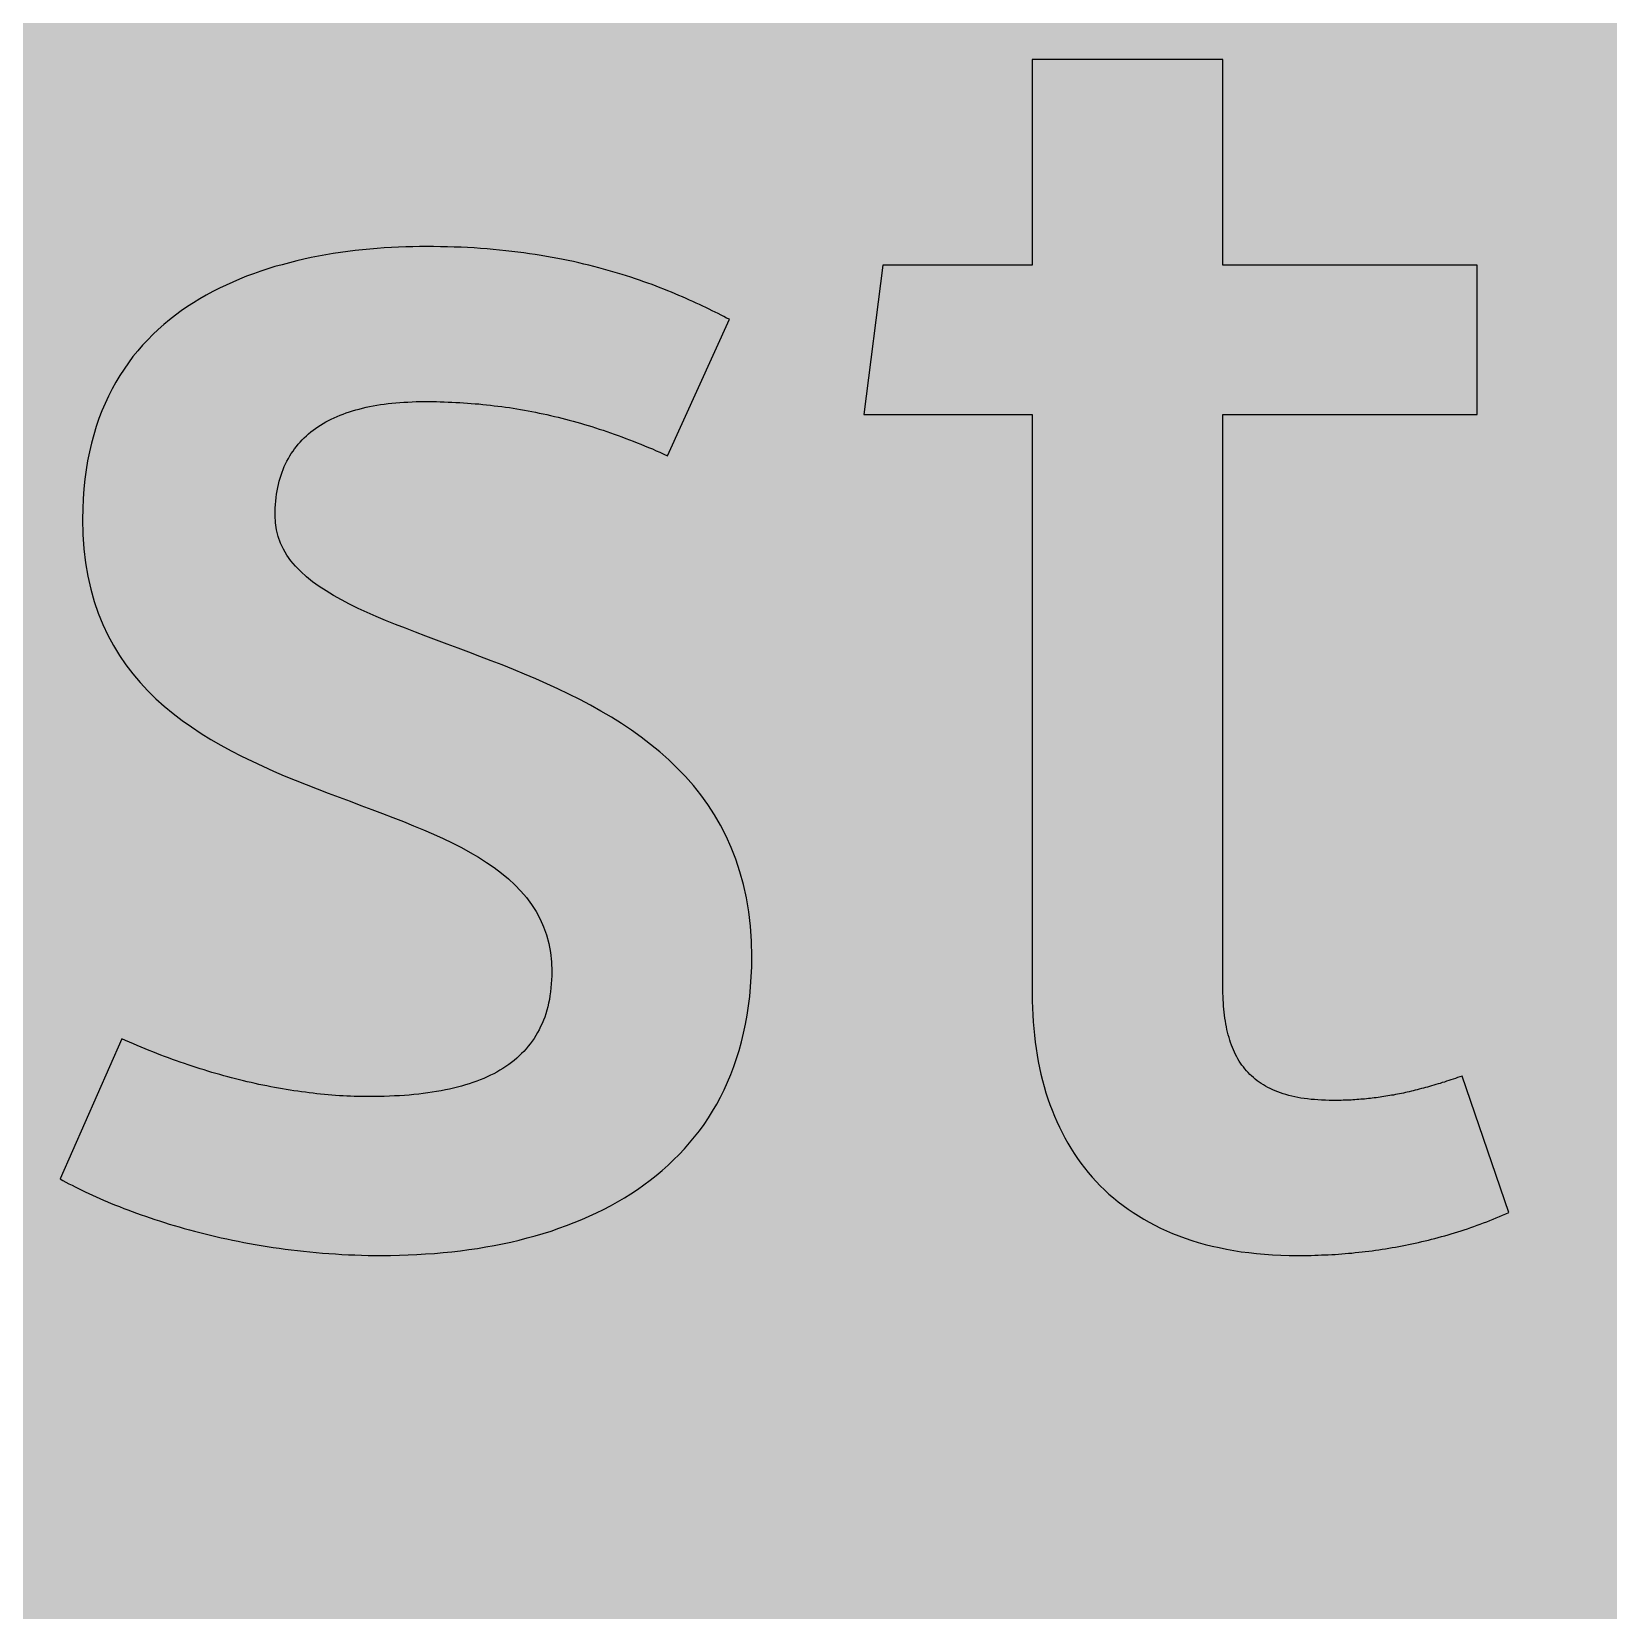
# Model space of a CAD drawing. Header units: millimetres. Extents: x 0 to 212, y 0 to 116.
# Drawn here: x 103.64 to 136.38, y 58.26 to 91.05 of the extents above; entities that cross this region are included whole.
import ezdxf

# ---------------------------------------------------------------- set-up
doc = ezdxf.new("R2010")
doc.units = ezdxf.units.MM

msp = doc.modelspace()

# ---------------------------------------------------------------- hatches: boundary and pattern name
for color, points in [(254, [(14.1633, 0.0536), (13.9878, 0.0533), (13.8125, 0.0559), (13.6373, 0.061), (13.462, 0.0686), (13.2893, 0.0787), (13.114, 0.0914), (12.9413, 0.1041), (12.7686, 0.1219), (12.5959, 0.1397), (12.4231, 0.16), (12.2504, 0.1829), (12.0777, 0.2057), (11.9075, 0.2337), (11.7373, 0.2616), (11.5672, 0.2921), (11.397, 0.3251), (11.2268, 0.3607), (11.0592, 0.3988), (10.8915, 0.4369), (10.7239, 0.4775), (10.5562, 0.5207), (10.3886, 0.5664), (10.2235, 0.6121), (10.0584, 0.6629), (9.8933, 0.7137), (9.7307, 0.7671), (9.5682, 0.8204), (9.4056, 0.8788), (9.2431, 0.9373), (9.083, 0.9982), (8.923, 1.0617), (8.763, 1.1252), (8.6055, 1.1938), (8.4455, 1.2624), (8.2906, 1.331), (8.1331, 1.4046), (7.9781, 1.4783), (7.8232, 1.5545), (7.6708, 1.6332), (7.5184, 1.7145), (7.366, 1.7958), (7.2161, 1.8796), (7.0663, 1.966), (6.919, 2.0523), (6.7716, 2.1438), (6.6243, 2.2352), (6.4795, 2.3266), (6.3348, 2.4232), (6.19, 2.5197), (6.0477, 2.6187), (5.908, 2.7178), (5.7683, 2.8194), (5.6286, 2.9235), (5.4915, 3.0302), (5.3543, 3.1369), (5.2197, 3.2461), (5.0851, 3.3579), (4.953, 3.4722), (4.8209, 3.5865), (4.6914, 3.7033), (4.5644, 3.8202), (4.4348, 3.9395), (4.3104, 4.0615), (4.1859, 4.1859), (4.0615, 4.3104), (3.9395, 4.4348), (3.8202, 4.5618), (3.7033, 4.6914), (3.5865, 4.8209), (3.4722, 4.953), (3.3579, 5.0851), (3.2487, 5.2197), (3.1369, 5.3543), (3.0302, 5.4915), (2.9235, 5.6286), (2.8194, 5.7683), (2.7178, 5.908), (2.6187, 6.0477), (2.5197, 6.19), (2.4232, 6.3348), (2.3266, 6.477), (2.2352, 6.6243), (2.1438, 6.7691), (2.0523, 6.919), (1.966, 7.0663), (1.8796, 7.2161), (1.7958, 7.366), (1.7145, 7.5184), (1.6332, 7.6708), (1.5545, 7.8232), (1.4783, 7.9781), (1.4046, 8.1331), (1.331, 8.2906), (1.2598, 8.4455), (1.1913, 8.603), (1.1252, 8.763), (1.0592, 8.923), (0.9982, 9.083), (0.9373, 9.2431), (0.8763, 9.4056), (0.8204, 9.5682), (0.7645, 9.7307), (0.7112, 9.8933), (0.6604, 10.0584), (0.6121, 10.2235), (0.5639, 10.3911), (0.5207, 10.5562), (0.4775, 10.7239), (0.4343, 10.8915), (0.3962, 11.0592), (0.3607, 11.2268), (0.3251, 11.397), (0.2921, 11.5672), (0.2616, 11.7373), (0.2311, 11.9075), (0.2057, 12.0802), (0.1803, 12.2504), (0.1575, 12.4231), (0.1372, 12.5959), (0.1194, 12.7686), (0.1041, 12.9413), (0.0889, 13.1166), (0.0787, 13.2893), (0.0686, 13.4645), (0.061, 13.6373), (0.0559, 13.8125), (0.0508, 13.9878), (0.0508, 14.163), (0.0522, 102.3592), (0.0508, 102.5322), (0.0559, 102.7074), (0.061, 102.8827), (0.0686, 103.058), (0.0787, 103.2307), (0.0889, 103.4059), (0.1041, 103.5787), (0.1194, 103.7514), (0.1372, 103.9241), (0.1575, 104.0968), (0.1803, 104.2695), (0.2057, 104.4423), (0.2311, 104.6124), (0.2616, 104.7826), (0.2921, 104.9528), (0.3251, 105.123), (0.3607, 105.2932), (0.3962, 105.4608), (0.4343, 105.6284), (0.4775, 105.7961), (0.5207, 105.9637), (0.5639, 106.1314), (0.6121, 106.2965), (0.6604, 106.4616), (0.7112, 106.6267), (0.7645, 106.7892), (0.8204, 106.9518), (0.8763, 107.1143), (0.9373, 107.2769), (0.9982, 107.4369), (1.0592, 107.5969), (1.1252, 107.757), (1.1913, 107.9144), (1.2598, 108.0745), (1.331, 108.2294), (1.4046, 108.3869), (1.4783, 108.5418), (1.5545, 108.6968), (1.6332, 108.8492), (1.7145, 109.0016), (1.7958, 109.154), (1.8796, 109.3038), (1.966, 109.4537), (2.0523, 109.601), (2.1438, 109.7483), (2.2352, 109.8956), (2.3266, 110.0404), (2.4232, 110.1852), (2.5197, 110.33), (2.6187, 110.4722), (2.7178, 110.6119), (2.8194, 110.7516), (2.9235, 110.8913), (3.0302, 111.0285), (3.1369, 111.1656), (3.2487, 111.3003), (3.3579, 111.4349), (3.4722, 111.567), (3.5865, 111.699), (3.7033, 111.8286), (3.8202, 111.9556), (3.9395, 112.0851), (4.0615, 112.2096), (4.1859, 112.334), (4.3104, 112.4585), (4.4348, 112.5804), (4.5644, 112.6998), (4.6914, 112.8166), (4.8209, 112.9335), (4.953, 113.0478), (5.0851, 113.1621), (5.2197, 113.2713), (5.3543, 113.3831), (5.4915, 113.4897), (5.6286, 113.5964), (5.7683, 113.7006), (5.908, 113.8022), (6.0477, 113.9012), (6.19, 114.0003), (6.3348, 114.0968), (6.4795, 114.1933), (6.6243, 114.2848), (6.7716, 114.3762), (6.919, 114.4676), (7.0663, 114.554), (7.2161, 114.6404), (7.366, 114.7242), (7.5184, 114.8055), (7.6708, 114.8867), (7.8232, 114.9655), (7.9781, 115.0417), (8.1331, 115.1153), (8.2906, 115.189), (8.4455, 115.2601), (8.6055, 115.3287), (8.763, 115.3947), (8.923, 115.4608), (9.083, 115.5217), (9.2431, 115.5827), (9.4056, 115.6437), (9.5682, 115.6995), (9.7307, 115.7554), (9.8933, 115.8088), (10.0584, 115.8596), (10.2235, 115.9078), (10.3886, 115.9561), (10.5562, 115.9993), (10.7239, 116.0424), (10.8915, 116.0856), (11.0592, 116.1237), (11.2268, 116.1593), (11.397, 116.1948), (11.5672, 116.2279), (11.7373, 116.2583), (11.9075, 116.2888), (12.0777, 116.3142), (12.2504, 116.3396), (12.4231, 116.3625), (12.5959, 116.3828), (12.7686, 116.4006), (12.9413, 116.4158), (13.114, 116.4311), (13.2893, 116.4412), (13.462, 116.4514), (13.6373, 116.459), (13.8125, 116.4641), (13.9878, 116.4692), (14.163, 116.4692), (197.6078, 116.4703), (197.7822, 116.4692), (197.9574, 116.4641), (198.1327, 116.459), (198.3054, 116.4514), (198.4807, 116.4412), (198.6534, 116.4311), (198.8287, 116.4158), (199.0014, 116.4006), (199.1741, 116.3828), (199.3468, 116.3625), (199.5195, 116.3396), (199.6897, 116.3142), (199.8624, 116.2888), (200.0326, 116.2583), (200.2028, 116.2279), (200.373, 116.1948), (200.5432, 116.1593), (200.7108, 116.1237), (200.8784, 116.0856), (201.0461, 116.0424), (201.2137, 115.9993), (201.3788, 115.9561), (201.5465, 115.9078), (201.7116, 115.8596), (201.8767, 115.8088), (202.0392, 115.7554), (202.2018, 115.6995), (202.3643, 115.6437), (202.5269, 115.5827), (202.6869, 115.5217), (202.8469, 115.4608), (203.007, 115.3947), (203.167, 115.3287), (203.3245, 115.2601), (203.4794, 115.189), (203.6369, 115.1153), (203.7918, 115.0417), (203.9468, 114.9655), (204.0992, 114.8867), (204.2516, 114.8055), (204.404, 114.7242), (204.5538, 114.6404), (204.7037, 114.554), (204.8535, 114.4676), (205.0009, 114.3762), (205.1456, 114.2848), (205.293, 114.1933), (205.4352, 114.0968), (205.58, 114.0003), (205.7222, 113.9012), (205.8619, 113.8022), (206.0016, 113.7006), (206.1413, 113.5964), (206.2785, 113.4897), (206.4156, 113.3831), (206.5503, 113.2713), (206.6849, 113.1621), (206.817, 113.0478), (206.949, 112.9335), (207.0786, 112.8166), (207.2081, 112.6998), (207.3351, 112.5804), (207.4596, 112.4585), (207.584, 112.334), (207.7085, 112.2096), (207.8304, 112.0851), (207.9498, 111.9556), (208.0666, 111.8286), (208.1835, 111.699), (208.2978, 111.567), (208.4121, 111.4349), (208.5238, 111.3003), (208.6331, 111.1656), (208.7397, 111.0285), (208.8464, 110.8913), (208.9506, 110.7516), (209.0522, 110.6119), (209.1512, 110.4722), (209.2503, 110.33), (209.3468, 110.1852), (209.4433, 110.0404), (209.5348, 109.8956), (209.6262, 109.7483), (209.7176, 109.601), (209.804, 109.4537), (209.8904, 109.3038), (209.9742, 109.154), (210.0555, 109.0016), (210.1367, 108.8492), (210.2155, 108.6968), (210.2917, 108.5418), (210.3653, 108.3869), (210.439, 108.2294), (210.5076, 108.0745), (210.5762, 107.9144), (210.6447, 107.757), (210.7082, 107.5969), (210.7717, 107.4369), (210.8327, 107.2769), (210.8911, 107.1143), (210.9495, 106.9518), (211.0029, 106.7892), (211.0562, 106.6267), (211.107, 106.4616), (211.1578, 106.2965), (211.2035, 106.1314), (211.2493, 105.9637), (211.2924, 105.7961), (211.3331, 105.6284), (211.3712, 105.4608), (211.4093, 105.2932), (211.4448, 105.123), (211.4779, 104.9528), (211.5083, 104.7826), (211.5363, 104.6124), (211.5642, 104.4423), (211.5871, 104.2695), (211.6099, 104.0968), (211.6303, 103.9241), (211.648, 103.7514), (211.6658, 103.5787), (211.6785, 103.4059), (211.6912, 103.2307), (211.7014, 103.058), (211.709, 102.8827), (211.7141, 102.7074), (211.7166, 102.5322), (211.7166, 102.3569), (211.7189, 14.1647), (211.7166, 13.9878), (211.7141, 13.8125), (211.709, 13.6373), (211.7014, 13.4645), (211.6912, 13.2893), (211.6785, 13.1166), (211.6658, 12.9413), (211.648, 12.7686), (211.6303, 12.5959), (211.6099, 12.4231), (211.5871, 12.2504), (211.5642, 12.0802), (211.5363, 11.9075), (211.5083, 11.7373), (211.4779, 11.5672), (211.4448, 11.397), (211.4093, 11.2268), (211.3712, 11.0592), (211.3331, 10.8915), (211.2924, 10.7239), (211.2493, 10.5562), (211.2035, 10.3911), (211.1578, 10.2235), (211.107, 10.0584), (211.0562, 9.8933), (211.0029, 9.7307), (210.9495, 9.5682), (210.8911, 9.4056), (210.8327, 9.2431), (210.7717, 9.083), (210.7082, 8.923), (210.6447, 8.763), (210.5762, 8.603), (210.5076, 8.4455), (210.439, 8.2906), (210.3653, 8.1331), (210.2917, 7.9781), (210.2155, 7.8232), (210.1367, 7.6708), (210.0555, 7.5184), (209.9742, 7.366), (209.8904, 7.2161), (209.804, 7.0663), (209.7176, 6.919), (209.6262, 6.7691), (209.5348, 6.6243), (209.4433, 6.477), (209.3468, 6.3348), (209.2503, 6.19), (209.1512, 6.0477), (209.0522, 5.908), (208.9506, 5.7683), (208.8464, 5.6286), (208.7397, 5.4915), (208.6331, 5.3543), (208.5238, 5.2197), (208.4121, 5.0851), (208.2978, 4.953), (208.1835, 4.8209), (208.0666, 4.6914), (207.9498, 4.5618), (207.8304, 4.4348), (207.7085, 4.3104), (207.584, 4.1859), (207.4596, 4.0615), (207.3351, 3.9395), (207.2081, 3.8202), (207.0786, 3.7033), (206.949, 3.5865), (206.817, 3.4722), (206.6849, 3.3579), (206.5503, 3.2461), (206.4156, 3.1369), (206.2785, 3.0302), (206.1413, 2.9235), (206.0016, 2.8194), (205.8619, 2.7178), (205.7222, 2.6187), (205.58, 2.5197), (205.4352, 2.4232), (205.293, 2.3266), (205.1456, 2.2352), (205.0009, 2.1438), (204.8535, 2.0523), (204.7037, 1.966), (204.5538, 1.8796), (204.404, 1.7958), (204.2516, 1.7145), (204.0992, 1.6332), (203.9468, 1.5545), (203.7918, 1.4783), (203.6369, 1.4046), (203.4794, 1.331), (203.3245, 1.2624), (203.167, 1.1938), (203.007, 1.1252), (202.8469, 1.0617), (202.6869, 0.9982), (202.5269, 0.9373), (202.3643, 0.8788), (202.2018, 0.8204), (202.0392, 0.7671), (201.8767, 0.7137), (201.7116, 0.6629), (201.5465, 0.6121), (201.3788, 0.5664), (201.2137, 0.5207), (201.0461, 0.4775), (200.8784, 0.4369), (200.7108, 0.3988), (200.5432, 0.3607), (200.373, 0.3251), (200.2028, 0.2921), (200.0326, 0.2616), (199.8624, 0.2337), (199.6897, 0.2057), (199.5195, 0.1829), (199.3468, 0.16), (199.1741, 0.1397), (199.0014, 0.1219), (198.8287, 0.1041), (198.6534, 0.0914), (198.4807, 0.0787), (198.3054, 0.0686), (198.1327, 0.061), (197.9574, 0.0559), (197.7822, 0.0533), (197.6069, 0.0533)]), (59, [(124.4163, 71.0664), (124.4168, 70.9193), (124.4194, 70.772), (124.427, 70.6298), (124.4346, 70.4875), (124.4473, 70.3453), (124.46, 70.2056), (124.4778, 70.0659), (124.4956, 69.9287), (124.5184, 69.7941), (124.5413, 69.6595), (124.5692, 69.5274), (124.5972, 69.3979), (124.6302, 69.2683), (124.6632, 69.1413), (124.7013, 69.0143), (124.7419, 68.8899), (124.7826, 68.768), (124.8283, 68.6486), (124.8766, 68.5292), (124.9274, 68.4124), (124.9807, 68.2981), (125.0366, 68.1863), (125.095, 68.0745), (125.156, 67.9653), (125.2195, 67.8586), (125.2855, 67.7545), (125.3566, 67.6504), (125.4277, 67.5513), (125.5039, 67.4522), (125.5801, 67.3557), (125.6614, 67.2617), (125.7452, 67.1703), (125.8291, 67.0814), (125.918, 66.995), (126.0094, 66.9087), (126.1059, 66.8274), (126.2024, 66.7487), (126.3015, 66.6699), (126.4056, 66.5963), (126.5098, 66.5226), (126.619, 66.454), (126.7308, 66.3854), (126.8451, 66.3219), (126.9619, 66.261), (127.0813, 66.2), (127.2057, 66.1441), (127.3302, 66.0908), (127.4597, 66.04), (127.5918, 65.9917), (127.7264, 65.946), (127.8636, 65.9054), (128.0058, 65.8647), (128.1481, 65.8292), (128.2954, 65.7962), (128.4453, 65.7657), (128.5977, 65.7377), (128.7526, 65.7123), (128.9101, 65.692), (129.0726, 65.6742), (129.2377, 65.659), (129.4054, 65.6488), (129.5756, 65.6387), (129.7483, 65.6336), (129.9261, 65.6336), (129.9972, 65.6336), (130.0683, 65.6336), (130.1394, 65.6336), (130.208, 65.6361), (130.2791, 65.6387), (130.3503, 65.6412), (130.4214, 65.6438), (130.4925, 65.6463), (130.5611, 65.6488), (130.6322, 65.6539), (130.7033, 65.6565), (130.7719, 65.6615), (130.843, 65.6666), (130.9116, 65.6717), (130.9827, 65.6793), (131.0538, 65.6844), (131.1224, 65.692), (131.1935, 65.6996), (131.2621, 65.7073), (131.3307, 65.7149), (131.4018, 65.7225), (131.4704, 65.7327), (131.5415, 65.7428), (131.6101, 65.753), (131.6787, 65.7631), (131.7473, 65.7733), (131.8184, 65.7835), (131.887, 65.7962), (131.9555, 65.8089), (132.0241, 65.819), (132.0927, 65.8343), (132.1613, 65.847), (132.2299, 65.8597), (132.2984, 65.8749), (132.367, 65.8901), (132.4356, 65.9054), (132.5042, 65.9206), (132.5728, 65.9359), (132.6413, 65.9536), (132.7074, 65.9714), (132.776, 65.9892), (132.8445, 66.007), (132.9106, 66.0248), (132.9792, 66.0425), (133.0477, 66.0629), (133.1138, 66.0832), (133.1824, 66.1035), (133.2484, 66.1238), (133.317, 66.1467), (133.383, 66.167), (133.4491, 66.1899), (133.5176, 66.2127), (133.5837, 66.2356), (133.6497, 66.261), (133.7158, 66.2838), (133.7843, 66.3092), (133.8504, 66.3346), (133.9164, 66.36), (133.9825, 66.3854), (134.0485, 66.4134), (134.1145, 66.4413), (134.1806, 66.4693), (134.2441, 66.4972), (134.3101, 66.5251), (133.3419, 69.3593), (133.2941, 69.342), (133.2459, 69.3268), (133.2001, 69.309), (133.1544, 69.2937), (133.1087, 69.2785), (133.063, 69.2658), (133.0173, 69.2506), (132.9715, 69.2353), (132.9284, 69.2226), (132.8826, 69.2074), (132.8395, 69.1947), (132.7963, 69.182), (132.7506, 69.1693), (132.7074, 69.1566), (132.6642, 69.1439), (132.621, 69.1312), (132.5804, 69.121), (132.5372, 69.1083), (132.494, 69.0982), (132.4508, 69.0855), (132.4102, 69.0753), (132.367, 69.0651), (132.3264, 69.055), (132.2857, 69.0448), (132.2426, 69.0347), (132.2019, 69.027), (132.1613, 69.0169), (132.1206, 69.0067), (132.08, 68.9991), (132.0394, 68.9915), (131.9987, 68.9839), (131.9581, 68.9737), (131.9174, 68.9661), (131.8768, 68.961), (131.8362, 68.9534), (131.7955, 68.9458), (131.7549, 68.9407), (131.7168, 68.9331), (131.6761, 68.928), (131.6355, 68.9204), (131.5949, 68.9153), (131.5568, 68.9102), (131.5161, 68.9051), (131.4755, 68.9), (131.4348, 68.895), (131.3942, 68.8924), (131.3561, 68.8873), (131.3155, 68.8823), (131.2748, 68.8797), (131.2342, 68.8772), (131.1935, 68.8721), (131.1529, 68.8696), (131.1123, 68.867), (131.0742, 68.8645), (131.0335, 68.8619), (130.9929, 68.8619), (130.9497, 68.8594), (130.9091, 68.8569), (130.8684, 68.8569), (130.8278, 68.8543), (130.7871, 68.8543), (130.744, 68.8543), (130.7033, 68.8543), (130.6627, 68.8543), (130.5814, 68.8543), (130.5027, 68.8569), (130.4239, 68.8594), (130.3477, 68.8645), (130.2741, 68.8696), (130.2029, 68.8746), (130.1318, 68.8848), (130.0632, 68.8924), (129.9947, 68.9026), (129.9286, 68.9153), (129.8651, 68.928), (129.8016, 68.9432), (129.7407, 68.9585), (129.6822, 68.9737), (129.6238, 68.9915), (129.5679, 69.0118), (129.5121, 69.0296), (129.4587, 69.0524), (129.4079, 69.0753), (129.3571, 69.0982), (129.3089, 69.1236), (129.2606, 69.149), (129.2149, 69.1744), (129.1692, 69.2048), (129.126, 69.2328), (129.0853, 69.2633), (129.0447, 69.2963), (129.0066, 69.3268), (128.9685, 69.3623), (128.9304, 69.3953), (128.8974, 69.4334), (128.8618, 69.469), (128.8288, 69.5071), (128.7983, 69.5477), (128.7678, 69.5884), (128.7399, 69.629), (128.712, 69.6722), (128.6866, 69.7154), (128.6612, 69.7611), (128.6358, 69.8068), (128.6129, 69.8551), (128.5926, 69.9033), (128.5723, 69.9516), (128.5519, 70.0024), (128.5342, 70.0532), (128.5164, 70.104), (128.5011, 70.1573), (128.4859, 70.2132), (128.4707, 70.2691), (128.458, 70.325), (128.4453, 70.3834), (128.4351, 70.4418), (128.4249, 70.5002), (128.4148, 70.5612), (128.4072, 70.6222), (128.3995, 70.6857), (128.3919, 70.7492), (128.3868, 70.8127), (128.3843, 70.8787), (128.3792, 70.9447), (128.3767, 71.0133), (128.3741, 71.0819), (128.3741, 71.1505), (128.3716, 71.2216), (128.3741, 83.0968), (133.6516, 83.0968), (133.6516, 86.2016), (128.3741, 86.2016), (128.3741, 90.4692), (124.4163, 90.4692), (124.4163, 86.2016), (121.3115, 86.2016), (120.9227, 83.0968), (124.4163, 83.0968)]), (59, [(110.9116, 65.6343), (111.0945, 65.6336), (111.2774, 65.6387), (111.4603, 65.6438), (111.6432, 65.6514), (111.8235, 65.6641), (112.0064, 65.6768), (112.1867, 65.692), (112.3645, 65.7098), (112.5449, 65.7301), (112.7227, 65.7555), (112.8979, 65.7809), (113.0757, 65.8114), (113.2484, 65.8419), (113.4212, 65.8774), (113.5939, 65.913), (113.7641, 65.9536), (113.9317, 65.9968), (114.0993, 66.0425), (114.2644, 66.0908), (114.4295, 66.1416), (114.5896, 66.1975), (114.7496, 66.2559), (114.9071, 66.3169), (115.0645, 66.3804), (115.2169, 66.4464), (115.3693, 66.5175), (115.5167, 66.5912), (115.664, 66.6674), (115.8062, 66.7461), (115.9485, 66.8299), (116.0856, 66.9163), (116.2228, 67.0052), (116.3549, 67.0992), (116.4844, 67.1957), (116.6114, 67.2948), (116.7359, 67.3989), (116.8552, 67.5056), (116.9721, 67.6173), (117.0864, 67.7291), (117.1956, 67.8485), (117.3023, 67.9704), (117.4064, 68.0949), (117.5055, 68.2219), (117.602, 68.3565), (117.6934, 68.4911), (117.7798, 68.6308), (117.8662, 68.7756), (117.9449, 68.9229), (118.0211, 69.0753), (118.0922, 69.2302), (118.1583, 69.3903), (118.2218, 69.5554), (118.2776, 69.723), (118.331, 69.8932), (118.3818, 70.0684), (118.425, 70.2488), (118.4631, 70.4342), (118.4986, 70.6222), (118.5266, 70.8152), (118.552, 71.0108), (118.5697, 71.214), (118.5824, 71.4172), (118.5926, 71.628), (118.5951, 71.8414), (118.5875, 72.1639), (118.5647, 72.4738), (118.5316, 72.7735), (118.4834, 73.0606), (118.4224, 73.3374), (118.3488, 73.6041), (118.2649, 73.8607), (118.1684, 74.107), (118.0617, 74.3433), (117.9449, 74.5693), (117.8179, 74.7878), (117.6807, 74.9986), (117.536, 75.1992), (117.381, 75.3923), (117.2185, 75.5777), (117.0483, 75.7555), (116.8705, 75.9257), (116.6851, 76.0908), (116.4946, 76.2457), (116.299, 76.3956), (116.0958, 76.5404), (115.89, 76.6801), (115.6792, 76.8121), (115.4633, 76.9391), (115.2449, 77.0611), (115.0214, 77.1804), (114.7953, 77.2922), (114.5692, 77.4014), (114.3406, 77.5081), (114.1095, 77.6097), (113.8784, 77.7088), (113.6472, 77.8027), (113.4135, 77.8967), (113.1824, 77.9856), (112.9513, 78.0745), (112.7227, 78.1609), (112.4966, 78.2472), (112.2705, 78.3311), (112.0496, 78.4123), (111.8286, 78.4936), (111.6127, 78.5749), (111.4019, 78.6587), (111.1961, 78.74), (110.9929, 78.8213), (110.7973, 78.9051), (110.6068, 78.9889), (110.4214, 79.0727), (110.2436, 79.1591), (110.0734, 79.248), (109.9109, 79.3394), (109.7585, 79.4334), (109.6112, 79.5274), (109.474, 79.6265), (109.347, 79.7306), (109.2302, 79.8347), (109.1235, 79.9465), (109.027, 80.0608), (108.9431, 80.1776), (108.8695, 80.3021), (108.8085, 80.4291), (108.7628, 80.5637), (108.7272, 80.7034), (108.7044, 80.8482), (108.6993, 81.0006), (108.6993, 81.0768), (108.7018, 81.153), (108.7069, 81.2292), (108.712, 81.3003), (108.7196, 81.374), (108.7298, 81.4426), (108.7399, 81.5137), (108.7526, 81.5797), (108.7679, 81.6458), (108.7857, 81.7118), (108.8034, 81.7753), (108.8212, 81.8388), (108.8441, 81.8998), (108.8669, 81.9582), (108.8898, 82.0166), (108.9152, 82.0725), (108.9431, 82.1284), (108.9736, 82.1842), (109.0041, 82.2376), (109.0346, 82.2884), (109.0701, 82.3392), (109.1032, 82.3874), (109.1413, 82.4357), (109.1794, 82.4814), (109.22, 82.5271), (109.2606, 82.5703), (109.3038, 82.6135), (109.347, 82.6567), (109.3927, 82.6948), (109.4384, 82.7354), (109.4867, 82.7735), (109.5375, 82.8091), (109.5883, 82.8446), (109.6416, 82.8777), (109.695, 82.9107), (109.7509, 82.9437), (109.8067, 82.9742), (109.8652, 83.0021), (109.9236, 83.0301), (109.9845, 83.058), (110.048, 83.0834), (110.109, 83.1088), (110.175, 83.1317), (110.2411, 83.1545), (110.3071, 83.1748), (110.3757, 83.1952), (110.4443, 83.2129), (110.5154, 83.2307), (110.5865, 83.2485), (110.6602, 83.2637), (110.7338, 83.279), (110.81, 83.2917), (110.8862, 83.3044), (110.965, 83.3145), (111.0437, 83.3247), (111.125, 83.3349), (111.2037, 83.3425), (111.2876, 83.3476), (111.3714, 83.3552), (111.4552, 83.3577), (111.5416, 83.3628), (111.6279, 83.3653), (111.7143, 83.3679), (111.8032, 83.3679), (111.8845, 83.3679), (111.9657, 83.3653), (112.047, 83.3653), (112.1283, 83.3628), (112.2096, 83.3603), (112.2909, 83.3577), (112.3696, 83.3552), (112.4509, 83.3501), (112.5322, 83.345), (112.6109, 83.3425), (112.6922, 83.3349), (112.7709, 83.3298), (112.8497, 83.3222), (112.9284, 83.3171), (113.0097, 83.3095), (113.0884, 83.2993), (113.1672, 83.2917), (113.2459, 83.2815), (113.3246, 83.2739), (113.4034, 83.2637), (113.4821, 83.251), (113.5609, 83.2409), (113.6371, 83.2282), (113.7158, 83.2155), (113.7945, 83.2028), (113.8733, 83.1901), (113.9495, 83.1748), (114.0282, 83.1596), (114.107, 83.1444), (114.1832, 83.1291), (114.2619, 83.1113), (114.3406, 83.0961), (114.4168, 83.0783), (114.4956, 83.0605), (114.5718, 83.0402), (114.6505, 83.0224), (114.7293, 83.0021), (114.8055, 82.9818), (114.8842, 82.9615), (114.9604, 82.9386), (115.0391, 82.9158), (115.1179, 82.8929), (115.1941, 82.87), (115.2728, 82.8472), (115.3516, 82.8218), (115.4278, 82.7964), (115.5065, 82.771), (115.5852, 82.7456), (115.664, 82.7176), (115.7402, 82.6897), (115.8189, 82.6618), (115.8977, 82.6338), (115.9764, 82.6033), (116.0551, 82.5754), (116.1339, 82.5449), (116.2126, 82.5119), (116.2914, 82.4814), (116.3701, 82.4484), (116.4488, 82.4154), (116.5301, 82.3824), (116.6089, 82.3468), (116.6876, 82.3138), (116.7689, 82.2782), (116.8476, 82.2401), (118.1294, 85.0755), (118.0719, 85.1027), (118.0135, 85.1332), (117.9551, 85.1637), (117.8941, 85.1941), (117.8331, 85.2246), (117.7696, 85.2551), (117.7061, 85.2856), (117.6426, 85.3186), (117.5766, 85.3491), (117.508, 85.3821), (117.4394, 85.4126), (117.3709, 85.4456), (117.2997, 85.4761), (117.2286, 85.5091), (117.155, 85.5396), (117.0813, 85.5726), (117.0051, 85.6056), (116.9289, 85.6361), (116.8502, 85.6691), (116.7689, 85.6996), (116.6901, 85.7326), (116.6063, 85.7631), (116.525, 85.7961), (116.4387, 85.8266), (116.3523, 85.8571), (116.266, 85.8876), (116.1771, 85.918), (116.0856, 85.9485), (115.9942, 85.9765), (115.9027, 86.0069), (115.8088, 86.0349), (115.7122, 86.0628), (115.6157, 86.0908), (115.5167, 86.1187), (115.4176, 86.1466), (115.316, 86.172), (115.2119, 86.1974), (115.1077, 86.2228), (115.001, 86.2482), (114.8944, 86.2736), (114.7851, 86.2965), (114.6759, 86.3194), (114.5642, 86.3397), (114.4499, 86.3625), (114.3356, 86.3829), (114.2187, 86.4006), (114.0993, 86.421), (113.98, 86.4387), (113.8606, 86.4565), (113.7361, 86.4718), (113.6117, 86.487), (113.4847, 86.4997), (113.3577, 86.5149), (113.2281, 86.5276), (113.0986, 86.5378), (112.964, 86.548), (112.8293, 86.5581), (112.6947, 86.5657), (112.5576, 86.5708), (112.4179, 86.5759), (112.2756, 86.581), (112.1334, 86.5835), (111.9886, 86.5861), (111.8413, 86.5861), (111.699, 86.5861), (111.5543, 86.5835), (111.4095, 86.581), (111.2622, 86.5759), (111.1148, 86.5683), (110.965, 86.5581), (110.8151, 86.548), (110.6653, 86.5353), (110.5154, 86.52), (110.363, 86.5022), (110.2106, 86.4845), (110.0582, 86.4641), (109.9058, 86.4413), (109.7534, 86.4159), (109.601, 86.3879), (109.4486, 86.3575), (109.2962, 86.3244), (109.1463, 86.2889), (108.9939, 86.2508), (108.8441, 86.2101), (108.6942, 86.1695), (108.5469, 86.1238), (108.3996, 86.073), (108.2523, 86.0222), (108.1075, 85.9688), (107.9627, 85.9104), (107.8205, 85.8495), (107.6808, 85.786), (107.5411, 85.7199), (107.4039, 85.6513), (107.2693, 85.5777), (107.1372, 85.5015), (107.0051, 85.4202), (106.8781, 85.3389), (106.7511, 85.25), (106.6292, 85.1611), (106.5073, 85.0671), (106.3904, 84.9681), (106.2736, 84.8665), (106.1618, 84.7598), (106.0552, 84.6506), (105.9485, 84.5388), (105.8469, 84.422), (105.7478, 84.3001), (105.6538, 84.1731), (105.5624, 84.0435), (105.476, 83.9114), (105.3922, 83.7717), (105.3135, 83.6295), (105.2373, 83.4822), (105.1687, 83.3298), (105.1027, 83.1748), (105.0392, 83.0123), (104.9833, 82.8472), (104.9325, 82.677), (104.8842, 82.5017), (104.8436, 82.3239), (104.8055, 82.1385), (104.775, 81.948), (104.7496, 81.7524), (104.7293, 81.5543), (104.714, 81.3486), (104.7039, 81.1378), (104.7013, 80.9219), (104.709, 80.6094), (104.7293, 80.3072), (104.7648, 80.0176), (104.8106, 79.7408), (104.8715, 79.4741), (104.9426, 79.2175), (105.0265, 78.9737), (105.1204, 78.74), (105.2246, 78.5139), (105.3414, 78.3006), (105.4659, 78.0948), (105.6005, 77.8993), (105.7453, 77.7113), (105.8977, 77.531), (106.0552, 77.3608), (106.2228, 77.1957), (106.3981, 77.0382), (106.5809, 76.8883), (106.7689, 76.7461), (106.9619, 76.6089), (107.1601, 76.4769), (107.3633, 76.3524), (107.5715, 76.2305), (107.7849, 76.1162), (108.0008, 76.0044), (108.2192, 75.8977), (108.4402, 75.7936), (108.6637, 75.6945), (108.8898, 75.598), (109.1159, 75.504), (109.3445, 75.4126), (109.5731, 75.3237), (109.7991, 75.2373), (110.0277, 75.151), (110.2538, 75.0672), (110.4798, 74.9808), (110.7034, 74.897), (110.9269, 74.8132), (111.1453, 74.7293), (111.3612, 74.6455), (111.572, 74.5592), (111.7803, 74.4728), (111.9835, 74.3839), (112.1842, 74.295), (112.3772, 74.201), (112.5652, 74.1045), (112.7455, 74.0054), (112.9208, 73.9038), (113.0884, 73.7972), (113.2484, 73.6879), (113.4008, 73.5736), (113.5431, 73.4543), (113.6777, 73.3298), (113.8022, 73.2003), (113.919, 73.0656), (114.0231, 72.9234), (114.1171, 72.7761), (114.2009, 72.6211), (114.2721, 72.4611), (114.333, 72.2909), (114.3787, 72.1131), (114.4143, 71.9277), (114.4346, 71.7347), (114.4422, 71.5315), (114.4397, 71.4426), (114.4372, 71.3562), (114.4321, 71.2724), (114.4245, 71.1886), (114.4168, 71.1073), (114.4041, 71.0286), (114.3914, 70.9498), (114.3762, 70.8736), (114.3584, 70.8), (114.3381, 70.7263), (114.3178, 70.6552), (114.2949, 70.5841), (114.2695, 70.518), (114.2416, 70.4494), (114.2111, 70.3859), (114.1806, 70.3224), (114.1476, 70.2615), (114.112, 70.2005), (114.0765, 70.1421), (114.0358, 70.0862), (113.9952, 70.0303), (113.9546, 69.977), (113.9088, 69.9237), (113.8631, 69.8729), (113.8149, 69.8246), (113.7641, 69.7763), (113.7133, 69.7281), (113.6599, 69.6849), (113.604, 69.6417), (113.5482, 69.5985), (113.4897, 69.5579), (113.4288, 69.5173), (113.3653, 69.4817), (113.3018, 69.4436), (113.2357, 69.408), (113.1697, 69.375), (113.0986, 69.342), (113.03, 69.3115), (112.9563, 69.281), (112.8827, 69.2531), (112.8065, 69.2252), (112.7303, 69.1998), (112.6515, 69.1744), (112.5703, 69.1515), (112.4864, 69.1286), (112.4052, 69.1083), (112.3188, 69.0905), (112.2324, 69.0702), (112.1435, 69.0524), (112.0521, 69.0372), (111.9607, 69.022), (111.8692, 69.0093), (111.7752, 68.9966), (111.6787, 68.9864), (111.5797, 68.9762), (111.4806, 68.9661), (111.3815, 68.9585), (111.2799, 68.9508), (111.1758, 68.9458), (111.0717, 68.9407), (110.965, 68.9356), (110.8583, 68.9331), (110.7491, 68.9331), (110.6399, 68.9331), (110.5637, 68.9331), (110.49, 68.9331), (110.4138, 68.9356), (110.3376, 68.9381), (110.2614, 68.9407), (110.1852, 68.9432), (110.109, 68.9483), (110.0328, 68.9508), (109.9541, 68.9585), (109.8779, 68.9635), (109.7991, 68.9686), (109.7229, 68.9762), (109.6442, 68.9839), (109.5654, 68.9915), (109.4867, 69.0016), (109.408, 69.0118), (109.3292, 69.022), (109.2479, 69.0321), (109.1692, 69.0423), (109.0905, 69.055), (109.0092, 69.0677), (108.9304, 69.0804), (108.8492, 69.0931), (108.7704, 69.1083), (108.6891, 69.1236), (108.6079, 69.1388), (108.5266, 69.154), (108.4453, 69.1693), (108.364, 69.1871), (108.2853, 69.2048), (108.204, 69.2226), (108.1202, 69.2429), (108.0389, 69.2607), (107.9576, 69.281), (107.8763, 69.3014), (107.7951, 69.3217), (107.7138, 69.3445), (107.6325, 69.3674), (107.5487, 69.3903), (107.4674, 69.4131), (107.3861, 69.436), (107.3048, 69.4614), (107.2236, 69.4868), (107.1397, 69.5122), (107.0585, 69.5376), (106.9772, 69.563), (106.8959, 69.5909), (106.8146, 69.6189), (106.7308, 69.6468), (106.6495, 69.6747), (106.5682, 69.7052), (106.487, 69.7357), (106.4057, 69.7662), (106.3244, 69.7967), (106.2431, 69.8271), (106.1618, 69.8602), (106.0806, 69.8906), (105.9993, 69.9237), (105.918, 69.9592), (105.8367, 69.9922), (105.758, 70.0278), (105.6767, 70.0608), (105.5954, 70.0989), (105.5167, 70.1345), (104.2377, 67.2246), (104.2949, 67.1906), (104.3559, 67.1576), (104.4194, 67.1246), (104.4829, 67.0916), (104.5489, 67.056), (104.6175, 67.023), (104.6861, 66.99), (104.7572, 66.9544), (104.8309, 66.9214), (104.9045, 66.8858), (104.9807, 66.8528), (105.0569, 66.8172), (105.1357, 66.7842), (105.217, 66.7487), (105.2982, 66.7156), (105.3821, 66.6801), (105.4684, 66.6471), (105.5548, 66.6115), (105.6437, 66.5785), (105.7326, 66.5455), (105.824, 66.5124), (105.9155, 66.4794), (106.0094, 66.4464), (106.106, 66.4134), (106.2025, 66.3804), (106.3015, 66.3499), (106.4006, 66.3169), (106.5022, 66.2864), (106.6038, 66.2559), (106.7079, 66.2254), (106.8121, 66.1949), (106.9188, 66.167), (107.0254, 66.1391), (107.1347, 66.1086), (107.2439, 66.0806), (107.3556, 66.0552), (107.4674, 66.0273), (107.5817, 66.0019), (107.696, 65.9765), (107.8128, 65.9511), (107.9297, 65.9282), (108.0491, 65.9054), (108.1684, 65.8825), (108.2878, 65.8622), (108.4097, 65.8419), (108.5342, 65.8216), (108.6561, 65.8012), (108.7806, 65.7835), (108.9076, 65.7657), (109.0346, 65.7504), (109.1616, 65.7352), (109.2911, 65.72), (109.4207, 65.7073), (109.5527, 65.6946), (109.6848, 65.6819), (109.8169, 65.6717), (109.9515, 65.6641), (110.0861, 65.6565), (110.2208, 65.6488), (110.3554, 65.6438), (110.4925, 65.6387), (110.6322, 65.6361), (110.7694, 65.6336), (110.9091, 65.6336)])]:
    msp.add_hatch(color=color).paths.add_polyline_path(points)

# ---------------------------------------------------------------- linework, layer by layer
at = {"color": 59}
for points in [[(124.4163, 71.0664), (124.4168, 70.9193), (124.4194, 70.772), (124.427, 70.6298), (124.4346, 70.4875), (124.4473, 70.3453), (124.46, 70.2056), (124.4778, 70.0659), (124.4956, 69.9287), (124.5184, 69.7941), (124.5413, 69.6595), (124.5692, 69.5274), (124.5972, 69.3979), (124.6302, 69.2683), (124.6632, 69.1413), (124.7013, 69.0143), (124.7419, 68.8899), (124.7826, 68.768), (124.8283, 68.6486), (124.8766, 68.5292), (124.9274, 68.4124), (124.9807, 68.2981), (125.0366, 68.1863), (125.095, 68.0745), (125.156, 67.9653), (125.2195, 67.8586), (125.2855, 67.7545), (125.3566, 67.6504), (125.4277, 67.5513), (125.5039, 67.4522), (125.5801, 67.3557), (125.6614, 67.2617), (125.7452, 67.1703), (125.8291, 67.0814), (125.918, 66.995), (126.0094, 66.9087), (126.1059, 66.8274), (126.2024, 66.7487), (126.3015, 66.6699), (126.4056, 66.5963), (126.5098, 66.5226), (126.619, 66.454), (126.7308, 66.3854), (126.8451, 66.3219), (126.9619, 66.261), (127.0813, 66.2), (127.2057, 66.1441), (127.3302, 66.0908), (127.4597, 66.04), (127.5918, 65.9917), (127.7264, 65.946), (127.8636, 65.9054), (128.0058, 65.8647), (128.1481, 65.8292), (128.2954, 65.7962), (128.4453, 65.7657), (128.5977, 65.7377), (128.7526, 65.7123), (128.9101, 65.692), (129.0726, 65.6742), (129.2377, 65.659), (129.4054, 65.6488), (129.5756, 65.6387), (129.7483, 65.6336), (129.9261, 65.6336), (129.9972, 65.6336), (130.0683, 65.6336), (130.1394, 65.6336), (130.208, 65.6361), (130.2791, 65.6387), (130.3503, 65.6412), (130.4214, 65.6438), (130.4925, 65.6463), (130.5611, 65.6488), (130.6322, 65.6539), (130.7033, 65.6565), (130.7719, 65.6615), (130.843, 65.6666), (130.9116, 65.6717), (130.9827, 65.6793), (131.0538, 65.6844), (131.1224, 65.692), (131.1935, 65.6996), (131.2621, 65.7073), (131.3307, 65.7149), (131.4018, 65.7225), (131.4704, 65.7327), (131.5415, 65.7428), (131.6101, 65.753), (131.6787, 65.7631), (131.7473, 65.7733), (131.8184, 65.7835), (131.887, 65.7962), (131.9555, 65.8089), (132.0241, 65.819), (132.0927, 65.8343), (132.1613, 65.847), (132.2299, 65.8597), (132.2984, 65.8749), (132.367, 65.8901), (132.4356, 65.9054), (132.5042, 65.9206), (132.5728, 65.9359), (132.6413, 65.9536), (132.7074, 65.9714), (132.776, 65.9892), (132.8445, 66.007), (132.9106, 66.0248), (132.9792, 66.0425), (133.0477, 66.0629), (133.1138, 66.0832), (133.1824, 66.1035), (133.2484, 66.1238), (133.317, 66.1467), (133.383, 66.167), (133.4491, 66.1899), (133.5176, 66.2127), (133.5837, 66.2356), (133.6497, 66.261), (133.7158, 66.2838), (133.7843, 66.3092), (133.8504, 66.3346), (133.9164, 66.36), (133.9825, 66.3854), (134.0485, 66.4134), (134.1145, 66.4413), (134.1806, 66.4693), (134.2441, 66.4972), (134.3101, 66.5251), (133.3419, 69.3593), (133.2941, 69.342), (133.2459, 69.3268), (133.2001, 69.309), (133.1544, 69.2937), (133.1087, 69.2785), (133.063, 69.2658), (133.0173, 69.2506), (132.9715, 69.2353), (132.9284, 69.2226), (132.8826, 69.2074), (132.8395, 69.1947), (132.7963, 69.182), (132.7506, 69.1693), (132.7074, 69.1566), (132.6642, 69.1439), (132.621, 69.1312), (132.5804, 69.121), (132.5372, 69.1083), (132.494, 69.0982), (132.4508, 69.0855), (132.4102, 69.0753), (132.367, 69.0651), (132.3264, 69.055), (132.2857, 69.0448), (132.2426, 69.0347), (132.2019, 69.027), (132.1613, 69.0169), (132.1206, 69.0067), (132.08, 68.9991), (132.0394, 68.9915), (131.9987, 68.9839), (131.9581, 68.9737), (131.9174, 68.9661), (131.8768, 68.961), (131.8362, 68.9534), (131.7955, 68.9458), (131.7549, 68.9407), (131.7168, 68.9331), (131.6761, 68.928), (131.6355, 68.9204), (131.5949, 68.9153), (131.5568, 68.9102), (131.5161, 68.9051), (131.4755, 68.9), (131.4348, 68.895), (131.3942, 68.8924), (131.3561, 68.8873), (131.3155, 68.8823), (131.2748, 68.8797), (131.2342, 68.8772), (131.1935, 68.8721), (131.1529, 68.8696), (131.1123, 68.867), (131.0742, 68.8645), (131.0335, 68.8619), (130.9929, 68.8619), (130.9497, 68.8594), (130.9091, 68.8569), (130.8684, 68.8569), (130.8278, 68.8543), (130.7871, 68.8543), (130.744, 68.8543), (130.7033, 68.8543), (130.6627, 68.8543), (130.5814, 68.8543), (130.5027, 68.8569), (130.4239, 68.8594), (130.3477, 68.8645), (130.2741, 68.8696), (130.2029, 68.8746), (130.1318, 68.8848), (130.0632, 68.8924), (129.9947, 68.9026), (129.9286, 68.9153), (129.8651, 68.928), (129.8016, 68.9432), (129.7407, 68.9585), (129.6822, 68.9737), (129.6238, 68.9915), (129.5679, 69.0118), (129.5121, 69.0296), (129.4587, 69.0524), (129.4079, 69.0753), (129.3571, 69.0982), (129.3089, 69.1236), (129.2606, 69.149), (129.2149, 69.1744), (129.1692, 69.2048), (129.126, 69.2328), (129.0853, 69.2633), (129.0447, 69.2963), (129.0066, 69.3268), (128.9685, 69.3623), (128.9304, 69.3953), (128.8974, 69.4334), (128.8618, 69.469), (128.8288, 69.5071), (128.7983, 69.5477), (128.7678, 69.5884), (128.7399, 69.629), (128.712, 69.6722), (128.6866, 69.7154), (128.6612, 69.7611), (128.6358, 69.8068), (128.6129, 69.8551), (128.5926, 69.9033), (128.5723, 69.9516), (128.5519, 70.0024), (128.5342, 70.0532), (128.5164, 70.104), (128.5011, 70.1573), (128.4859, 70.2132), (128.4707, 70.2691), (128.458, 70.325), (128.4453, 70.3834), (128.4351, 70.4418), (128.4249, 70.5002), (128.4148, 70.5612), (128.4072, 70.6222), (128.3995, 70.6857), (128.3919, 70.7492), (128.3868, 70.8127), (128.3843, 70.8787), (128.3792, 70.9447), (128.3767, 71.0133), (128.3741, 71.0819), (128.3741, 71.1505), (128.3716, 71.2216), (128.3741, 83.0968), (133.6516, 83.0968), (133.6516, 86.2016), (128.3741, 86.2016), (128.3741, 90.4692), (124.4163, 90.4692), (124.4163, 86.2016), (121.3115, 86.2016), (120.9227, 83.0968), (124.4163, 83.0968), (124.4163, 71.0664)], [(110.9116, 65.6343), (111.0945, 65.6336), (111.2774, 65.6387), (111.4603, 65.6438), (111.6432, 65.6514), (111.8235, 65.6641), (112.0064, 65.6768), (112.1867, 65.692), (112.3645, 65.7098), (112.5449, 65.7301), (112.7227, 65.7555), (112.8979, 65.7809), (113.0757, 65.8114), (113.2484, 65.8419), (113.4212, 65.8774), (113.5939, 65.913), (113.7641, 65.9536), (113.9317, 65.9968), (114.0993, 66.0425), (114.2644, 66.0908), (114.4295, 66.1416), (114.5896, 66.1975), (114.7496, 66.2559), (114.9071, 66.3169), (115.0645, 66.3804), (115.2169, 66.4464), (115.3693, 66.5175), (115.5167, 66.5912), (115.664, 66.6674), (115.8062, 66.7461), (115.9485, 66.8299), (116.0856, 66.9163), (116.2228, 67.0052), (116.3549, 67.0992), (116.4844, 67.1957), (116.6114, 67.2948), (116.7359, 67.3989), (116.8552, 67.5056), (116.9721, 67.6173), (117.0864, 67.7291), (117.1956, 67.8485), (117.3023, 67.9704), (117.4064, 68.0949), (117.5055, 68.2219), (117.602, 68.3565), (117.6934, 68.4911), (117.7798, 68.6308), (117.8662, 68.7756), (117.9449, 68.9229), (118.0211, 69.0753), (118.0922, 69.2302), (118.1583, 69.3903), (118.2218, 69.5554), (118.2776, 69.723), (118.331, 69.8932), (118.3818, 70.0684), (118.425, 70.2488), (118.4631, 70.4342), (118.4986, 70.6222), (118.5266, 70.8152), (118.552, 71.0108), (118.5697, 71.214), (118.5824, 71.4172), (118.5926, 71.628), (118.5951, 71.8414), (118.5875, 72.1639), (118.5647, 72.4738), (118.5316, 72.7735), (118.4834, 73.0606), (118.4224, 73.3374), (118.3488, 73.6041), (118.2649, 73.8607), (118.1684, 74.107), (118.0617, 74.3433), (117.9449, 74.5693), (117.8179, 74.7878), (117.6807, 74.9986), (117.536, 75.1992), (117.381, 75.3923), (117.2185, 75.5777), (117.0483, 75.7555), (116.8705, 75.9257), (116.6851, 76.0908), (116.4946, 76.2457), (116.299, 76.3956), (116.0958, 76.5404), (115.89, 76.6801), (115.6792, 76.8121), (115.4633, 76.9391), (115.2449, 77.0611), (115.0214, 77.1804), (114.7953, 77.2922), (114.5692, 77.4014), (114.3406, 77.5081), (114.1095, 77.6097), (113.8784, 77.7088), (113.6472, 77.8027), (113.4135, 77.8967), (113.1824, 77.9856), (112.9513, 78.0745), (112.7227, 78.1609), (112.4966, 78.2472), (112.2705, 78.3311), (112.0496, 78.4123), (111.8286, 78.4936), (111.6127, 78.5749), (111.4019, 78.6587), (111.1961, 78.74), (110.9929, 78.8213), (110.7973, 78.9051), (110.6068, 78.9889), (110.4214, 79.0727), (110.2436, 79.1591), (110.0734, 79.248), (109.9109, 79.3394), (109.7585, 79.4334), (109.6112, 79.5274), (109.474, 79.6265), (109.347, 79.7306), (109.2302, 79.8347), (109.1235, 79.9465), (109.027, 80.0608), (108.9431, 80.1776), (108.8695, 80.3021), (108.8085, 80.4291), (108.7628, 80.5637), (108.7272, 80.7034), (108.7044, 80.8482), (108.6993, 81.0006), (108.6993, 81.0768), (108.7018, 81.153), (108.7069, 81.2292), (108.712, 81.3003), (108.7196, 81.374), (108.7298, 81.4426), (108.7399, 81.5137), (108.7526, 81.5797), (108.7679, 81.6458), (108.7857, 81.7118), (108.8034, 81.7753), (108.8212, 81.8388), (108.8441, 81.8998), (108.8669, 81.9582), (108.8898, 82.0166), (108.9152, 82.0725), (108.9431, 82.1284), (108.9736, 82.1842), (109.0041, 82.2376), (109.0346, 82.2884), (109.0701, 82.3392), (109.1032, 82.3874), (109.1413, 82.4357), (109.1794, 82.4814), (109.22, 82.5271), (109.2606, 82.5703), (109.3038, 82.6135), (109.347, 82.6567), (109.3927, 82.6948), (109.4384, 82.7354), (109.4867, 82.7735), (109.5375, 82.8091), (109.5883, 82.8446), (109.6416, 82.8777), (109.695, 82.9107), (109.7509, 82.9437), (109.8067, 82.9742), (109.8652, 83.0021), (109.9236, 83.0301), (109.9845, 83.058), (110.048, 83.0834), (110.109, 83.1088), (110.175, 83.1317), (110.2411, 83.1545), (110.3071, 83.1748), (110.3757, 83.1952), (110.4443, 83.2129), (110.5154, 83.2307), (110.5865, 83.2485), (110.6602, 83.2637), (110.7338, 83.279), (110.81, 83.2917), (110.8862, 83.3044), (110.965, 83.3145), (111.0437, 83.3247), (111.125, 83.3349), (111.2037, 83.3425), (111.2876, 83.3476), (111.3714, 83.3552), (111.4552, 83.3577), (111.5416, 83.3628), (111.6279, 83.3653), (111.7143, 83.3679), (111.8032, 83.3679), (111.8845, 83.3679), (111.9657, 83.3653), (112.047, 83.3653), (112.1283, 83.3628), (112.2096, 83.3603), (112.2909, 83.3577), (112.3696, 83.3552), (112.4509, 83.3501), (112.5322, 83.345), (112.6109, 83.3425), (112.6922, 83.3349), (112.7709, 83.3298), (112.8497, 83.3222), (112.9284, 83.3171), (113.0097, 83.3095), (113.0884, 83.2993), (113.1672, 83.2917), (113.2459, 83.2815), (113.3246, 83.2739), (113.4034, 83.2637), (113.4821, 83.251), (113.5609, 83.2409), (113.6371, 83.2282), (113.7158, 83.2155), (113.7945, 83.2028), (113.8733, 83.1901), (113.9495, 83.1748), (114.0282, 83.1596), (114.107, 83.1444), (114.1832, 83.1291), (114.2619, 83.1113), (114.3406, 83.0961), (114.4168, 83.0783), (114.4956, 83.0605), (114.5718, 83.0402), (114.6505, 83.0224), (114.7293, 83.0021), (114.8055, 82.9818), (114.8842, 82.9615), (114.9604, 82.9386), (115.0391, 82.9158), (115.1179, 82.8929), (115.1941, 82.87), (115.2728, 82.8472), (115.3516, 82.8218), (115.4278, 82.7964), (115.5065, 82.771), (115.5852, 82.7456), (115.664, 82.7176), (115.7402, 82.6897), (115.8189, 82.6618), (115.8977, 82.6338), (115.9764, 82.6033), (116.0551, 82.5754), (116.1339, 82.5449), (116.2126, 82.5119), (116.2914, 82.4814), (116.3701, 82.4484), (116.4488, 82.4154), (116.5301, 82.3824), (116.6089, 82.3468), (116.6876, 82.3138), (116.7689, 82.2782), (116.8476, 82.2401), (118.1294, 85.0755), (118.0719, 85.1027), (118.0135, 85.1332), (117.9551, 85.1637), (117.8941, 85.1941), (117.8331, 85.2246), (117.7696, 85.2551), (117.7061, 85.2856), (117.6426, 85.3186), (117.5766, 85.3491), (117.508, 85.3821), (117.4394, 85.4126), (117.3709, 85.4456), (117.2997, 85.4761), (117.2286, 85.5091), (117.155, 85.5396), (117.0813, 85.5726), (117.0051, 85.6056), (116.9289, 85.6361), (116.8502, 85.6691), (116.7689, 85.6996), (116.6901, 85.7326), (116.6063, 85.7631), (116.525, 85.7961), (116.4387, 85.8266), (116.3523, 85.8571), (116.266, 85.8876), (116.1771, 85.918), (116.0856, 85.9485), (115.9942, 85.9765), (115.9027, 86.0069), (115.8088, 86.0349), (115.7122, 86.0628), (115.6157, 86.0908), (115.5167, 86.1187), (115.4176, 86.1466), (115.316, 86.172), (115.2119, 86.1974), (115.1077, 86.2228), (115.001, 86.2482), (114.8944, 86.2736), (114.7851, 86.2965), (114.6759, 86.3194), (114.5642, 86.3397), (114.4499, 86.3625), (114.3356, 86.3829), (114.2187, 86.4006), (114.0993, 86.421), (113.98, 86.4387), (113.8606, 86.4565), (113.7361, 86.4718), (113.6117, 86.487), (113.4847, 86.4997), (113.3577, 86.5149), (113.2281, 86.5276), (113.0986, 86.5378), (112.964, 86.548), (112.8293, 86.5581), (112.6947, 86.5657), (112.5576, 86.5708), (112.4179, 86.5759), (112.2756, 86.581), (112.1334, 86.5835), (111.9886, 86.5861), (111.8413, 86.5861), (111.699, 86.5861), (111.5543, 86.5835), (111.4095, 86.581), (111.2622, 86.5759), (111.1148, 86.5683), (110.965, 86.5581), (110.8151, 86.548), (110.6653, 86.5353), (110.5154, 86.52), (110.363, 86.5022), (110.2106, 86.4845), (110.0582, 86.4641), (109.9058, 86.4413), (109.7534, 86.4159), (109.601, 86.3879), (109.4486, 86.3575), (109.2962, 86.3244), (109.1463, 86.2889), (108.9939, 86.2508), (108.8441, 86.2101), (108.6942, 86.1695), (108.5469, 86.1238), (108.3996, 86.073), (108.2523, 86.0222), (108.1075, 85.9688), (107.9627, 85.9104), (107.8205, 85.8495), (107.6808, 85.786), (107.5411, 85.7199), (107.4039, 85.6513), (107.2693, 85.5777), (107.1372, 85.5015), (107.0051, 85.4202), (106.8781, 85.3389), (106.7511, 85.25), (106.6292, 85.1611), (106.5073, 85.0671), (106.3904, 84.9681), (106.2736, 84.8665), (106.1618, 84.7598), (106.0552, 84.6506), (105.9485, 84.5388), (105.8469, 84.422), (105.7478, 84.3001), (105.6538, 84.1731), (105.5624, 84.0435), (105.476, 83.9114), (105.3922, 83.7717), (105.3135, 83.6295), (105.2373, 83.4822), (105.1687, 83.3298), (105.1027, 83.1748), (105.0392, 83.0123), (104.9833, 82.8472), (104.9325, 82.677), (104.8842, 82.5017), (104.8436, 82.3239), (104.8055, 82.1385), (104.775, 81.948), (104.7496, 81.7524), (104.7293, 81.5543), (104.714, 81.3486), (104.7039, 81.1378), (104.7013, 80.9219), (104.709, 80.6094), (104.7293, 80.3072), (104.7648, 80.0176), (104.8106, 79.7408), (104.8715, 79.4741), (104.9426, 79.2175), (105.0265, 78.9737), (105.1204, 78.74), (105.2246, 78.5139), (105.3414, 78.3006), (105.4659, 78.0948), (105.6005, 77.8993), (105.7453, 77.7113), (105.8977, 77.531), (106.0552, 77.3608), (106.2228, 77.1957), (106.3981, 77.0382), (106.5809, 76.8883), (106.7689, 76.7461), (106.9619, 76.6089), (107.1601, 76.4769), (107.3633, 76.3524), (107.5715, 76.2305), (107.7849, 76.1162), (108.0008, 76.0044), (108.2192, 75.8977), (108.4402, 75.7936), (108.6637, 75.6945), (108.8898, 75.598), (109.1159, 75.504), (109.3445, 75.4126), (109.5731, 75.3237), (109.7991, 75.2373), (110.0277, 75.151), (110.2538, 75.0672), (110.4798, 74.9808), (110.7034, 74.897), (110.9269, 74.8132), (111.1453, 74.7293), (111.3612, 74.6455), (111.572, 74.5592), (111.7803, 74.4728), (111.9835, 74.3839), (112.1842, 74.295), (112.3772, 74.201), (112.5652, 74.1045), (112.7455, 74.0054), (112.9208, 73.9038), (113.0884, 73.7972), (113.2484, 73.6879), (113.4008, 73.5736), (113.5431, 73.4543), (113.6777, 73.3298), (113.8022, 73.2003), (113.919, 73.0656), (114.0231, 72.9234), (114.1171, 72.7761), (114.2009, 72.6211), (114.2721, 72.4611), (114.333, 72.2909), (114.3787, 72.1131), (114.4143, 71.9277), (114.4346, 71.7347), (114.4422, 71.5315), (114.4397, 71.4426), (114.4372, 71.3562), (114.4321, 71.2724), (114.4245, 71.1886), (114.4168, 71.1073), (114.4041, 71.0286), (114.3914, 70.9498), (114.3762, 70.8736), (114.3584, 70.8), (114.3381, 70.7263), (114.3178, 70.6552), (114.2949, 70.5841), (114.2695, 70.518), (114.2416, 70.4494), (114.2111, 70.3859), (114.1806, 70.3224), (114.1476, 70.2615), (114.112, 70.2005), (114.0765, 70.1421), (114.0358, 70.0862), (113.9952, 70.0303), (113.9546, 69.977), (113.9088, 69.9237), (113.8631, 69.8729), (113.8149, 69.8246), (113.7641, 69.7763), (113.7133, 69.7281), (113.6599, 69.6849), (113.604, 69.6417), (113.5482, 69.5985), (113.4897, 69.5579), (113.4288, 69.5173), (113.3653, 69.4817), (113.3018, 69.4436), (113.2357, 69.408), (113.1697, 69.375), (113.0986, 69.342), (113.03, 69.3115), (112.9563, 69.281), (112.8827, 69.2531), (112.8065, 69.2252), (112.7303, 69.1998), (112.6515, 69.1744), (112.5703, 69.1515), (112.4864, 69.1286), (112.4052, 69.1083), (112.3188, 69.0905), (112.2324, 69.0702), (112.1435, 69.0524), (112.0521, 69.0372), (111.9607, 69.022), (111.8692, 69.0093), (111.7752, 68.9966), (111.6787, 68.9864), (111.5797, 68.9762), (111.4806, 68.9661), (111.3815, 68.9585), (111.2799, 68.9508), (111.1758, 68.9458), (111.0717, 68.9407), (110.965, 68.9356), (110.8583, 68.9331), (110.7491, 68.9331), (110.6399, 68.9331), (110.5637, 68.9331), (110.49, 68.9331), (110.4138, 68.9356), (110.3376, 68.9381), (110.2614, 68.9407), (110.1852, 68.9432), (110.109, 68.9483), (110.0328, 68.9508), (109.9541, 68.9585), (109.8779, 68.9635), (109.7991, 68.9686), (109.7229, 68.9762), (109.6442, 68.9839), (109.5654, 68.9915), (109.4867, 69.0016), (109.408, 69.0118), (109.3292, 69.022), (109.2479, 69.0321), (109.1692, 69.0423), (109.0905, 69.055), (109.0092, 69.0677), (108.9304, 69.0804), (108.8492, 69.0931), (108.7704, 69.1083), (108.6891, 69.1236), (108.6079, 69.1388), (108.5266, 69.154), (108.4453, 69.1693), (108.364, 69.1871), (108.2853, 69.2048), (108.204, 69.2226), (108.1202, 69.2429), (108.0389, 69.2607), (107.9576, 69.281), (107.8763, 69.3014), (107.7951, 69.3217), (107.7138, 69.3445), (107.6325, 69.3674), (107.5487, 69.3903), (107.4674, 69.4131), (107.3861, 69.436), (107.3048, 69.4614), (107.2236, 69.4868), (107.1397, 69.5122), (107.0585, 69.5376), (106.9772, 69.563), (106.8959, 69.5909), (106.8146, 69.6189), (106.7308, 69.6468), (106.6495, 69.6747), (106.5682, 69.7052), (106.487, 69.7357), (106.4057, 69.7662), (106.3244, 69.7967), (106.2431, 69.8271), (106.1618, 69.8602), (106.0806, 69.8906), (105.9993, 69.9237), (105.918, 69.9592), (105.8367, 69.9922), (105.758, 70.0278), (105.6767, 70.0608), (105.5954, 70.0989), (105.5167, 70.1345), (104.2377, 67.2246), (104.2949, 67.1906), (104.3559, 67.1576), (104.4194, 67.1246), (104.4829, 67.0916), (104.5489, 67.056), (104.6175, 67.023), (104.6861, 66.99), (104.7572, 66.9544), (104.8309, 66.9214), (104.9045, 66.8858), (104.9807, 66.8528), (105.0569, 66.8172), (105.1357, 66.7842), (105.217, 66.7487), (105.2982, 66.7156), (105.3821, 66.6801), (105.4684, 66.6471), (105.5548, 66.6115), (105.6437, 66.5785), (105.7326, 66.5455), (105.824, 66.5124), (105.9155, 66.4794), (106.0094, 66.4464), (106.106, 66.4134), (106.2025, 66.3804), (106.3015, 66.3499), (106.4006, 66.3169), (106.5022, 66.2864), (106.6038, 66.2559), (106.7079, 66.2254), (106.8121, 66.1949), (106.9188, 66.167), (107.0254, 66.1391), (107.1347, 66.1086), (107.2439, 66.0806), (107.3556, 66.0552), (107.4674, 66.0273), (107.5817, 66.0019), (107.696, 65.9765), (107.8128, 65.9511), (107.9297, 65.9282), (108.0491, 65.9054), (108.1684, 65.8825), (108.2878, 65.8622), (108.4097, 65.8419), (108.5342, 65.8216), (108.6561, 65.8012), (108.7806, 65.7835), (108.9076, 65.7657), (109.0346, 65.7504), (109.1616, 65.7352), (109.2911, 65.72), (109.4207, 65.7073), (109.5527, 65.6946), (109.6848, 65.6819), (109.8169, 65.6717), (109.9515, 65.6641), (110.0861, 65.6565), (110.2208, 65.6488), (110.3554, 65.6438), (110.4925, 65.6387), (110.6322, 65.6361), (110.7694, 65.6336), (110.9091, 65.6336), (110.9116, 65.6343)]]:
    msp.add_lwpolyline(points, dxfattribs=at)

doc.saveas('drawing.dxf')
